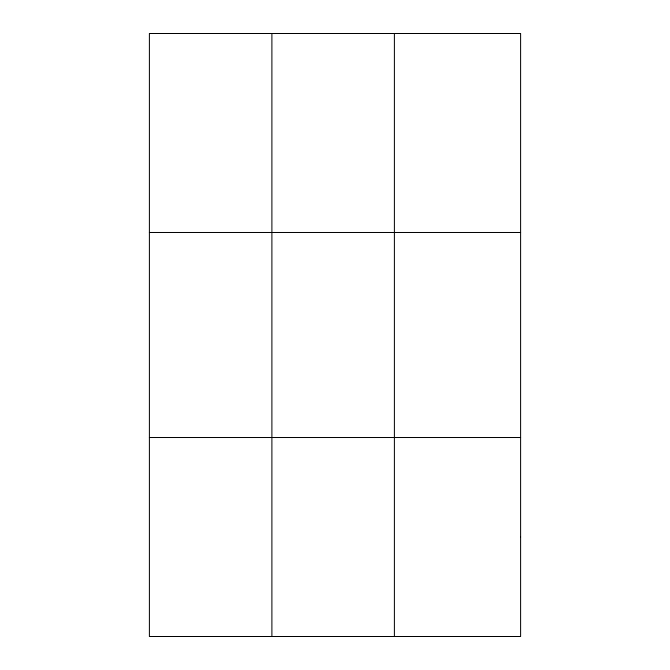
<?xml version="1.0" encoding="UTF-8"?>
<svg xmlns="http://www.w3.org/2000/svg" width="670" height="670" viewBox="0 0 670 670"><rect width="100%" height="100%" fill="white"/><g stroke="black" fill="none" stroke-linecap="round" stroke-linejoin="round"><path stroke-width="1" d="M271.894 636.5L271.894 33.5M394.396 636.5L394.396 33.5M149.393 232.49L520.607 232.49M149.393 437.51L520.607 437.51M520.607 537.005L520.607 636.5L149.393 636.5L149.393 33.5L520.607 33.5L520.607 537.005"/></g></svg>
